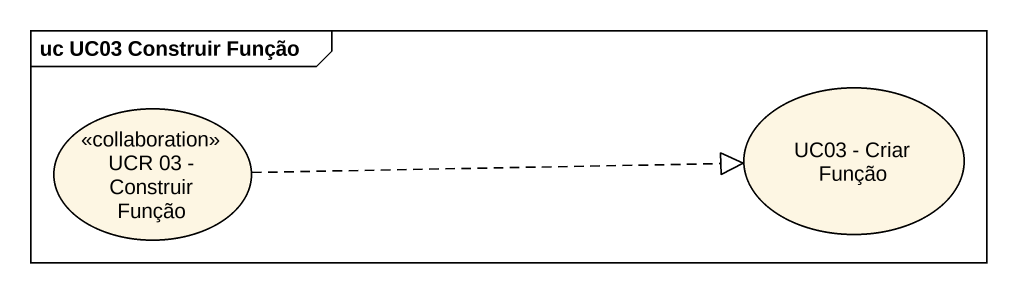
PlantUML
@startuml
mainframe uc UC03 Construir Função
usecase "UCR 03 - Construir Função" as UCR_03_Construir_Função <<collaboration>>
usecase "UC03 - Criar Função" as UC03_Criar_Função
UCR_03_Construir_Função .right.|> UC03_Criar_Função
@enduml
